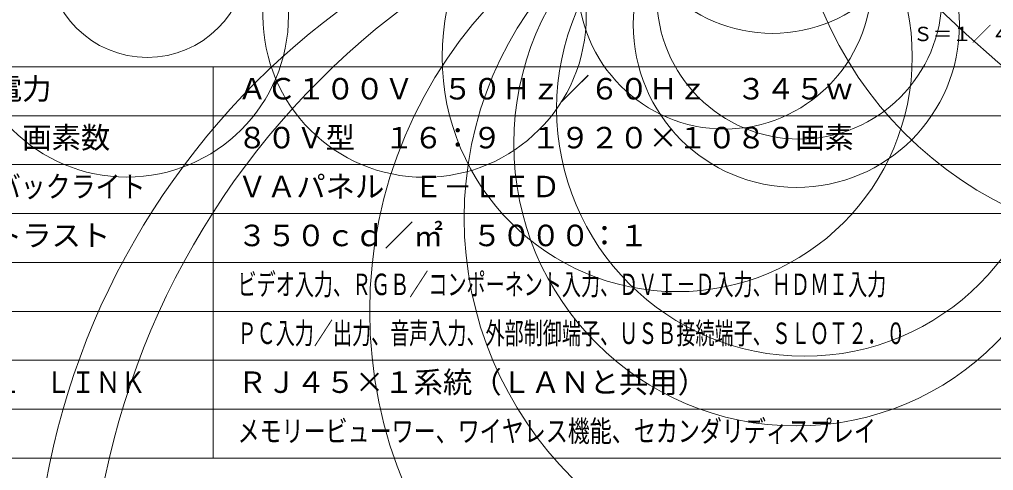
# Model space of a CAD drawing. Units: millimetres, scale not verified. Extents: x -5438 to 5965, y -11394 to 318.
# Drawn here: x -42.3 to 57.3, y -57.8 to -11.7 of the extents above; entities that cross this region are included whole.
import ezdxf
from ezdxf.enums import TextEntityAlignment as Align

# ---------------------------------------------------------------- set-up
doc = ezdxf.new("R2010")
doc.units = ezdxf.units.MM
doc.header["$LTSCALE"] = 0.125
doc.layers.add('0-2_MOJI1', color=7, linetype='Continuous')
doc.layers.add('0-4_TOUROKU', color=7, linetype='Continuous')
doc.layers.add('0-3_WAKU', color=1, linetype='Continuous', lineweight=18)
doc.layers.add('0-6_GAIKEI', color=1, linetype='Continuous', lineweight=18)
doc.styles.add('ＭＳ ゴシック', font='')
doc.styles.get('ＭＳ ゴシック').set_extended_font_data('MS Gothic')

msp = doc.modelspace()

# ---------------------------------------------------------------- linework, layer by layer
at = {"layer": '0-3_WAKU', "color": 4}
for p, q in [((-62.4976, -16.5022), (62.5024, -16.5022)), ((-22.4976, -56.5022), (-22.4976, -16.5022)), ((-62.4976, -56.5022), (62.5024, -56.5022))]:
    msp.add_line(p, q, dxfattribs=at)
at = {"layer": '0-3_WAKU'}
for p, q in [((62.5024, -21.5022), (-62.4976, -21.5022)), ((62.5024, -26.5022), (-62.4976, -26.5022)), ((62.5024, -31.5022), (-62.4976, -31.5022)), ((-62.4976, -36.5022), (62.5024, -36.5022)), ((-62.4976, -41.5022), (62.5024, -41.5022)), ((-62.4976, -46.5022), (62.5024, -46.5022)), ((-62.4976, -51.5022), (62.5024, -51.5022))]:
    msp.add_line(p, q, dxfattribs=at)
at = {"layer": '0-6_GAIKEI'}
for centre, radius in [((175.7035, 137.8349), 180.342), ((175.7035, 120.3349), 180.342), ((75.8037, 4.2795), 39.0328), ((34.6736, 2.3016), 15.3835), ((263.2608, -5692.2622), 5701.2602), ((-31.3024, -11.2666), 16.5132), ((45.3047, -74.764), 80.4825), ((-0.8837, -11.2743), 16.5214), ((40.5916, -31.9737), 37.4334), ((37.4163, -9.3238), 14.5681), ((36.4763, -72.7462), 77.2542), ((-29.2205, -5.3231), 10.2157), ((39.5639, -41.4859), 46.0579), ((37.0925, -24.3574), 28.8615), ((37.1047, -12.1663), 16.6704)]:
    msp.add_circle(centre, radius, dxfattribs=at)
at = {"layer": '0-6_GAIKEI', "color": 7}
for centre, radius in [((24.928, -15.4723), 24.0166), ((29.7713, -7.8642), 14.9977), ((37.9316, -20.7715), 25.3206)]:
    msp.add_circle(centre, radius, dxfattribs=at)

# ---------------------------------------------------------------- texts
at = {"layer": '0-2_MOJI1', "style": 'ＭＳ ゴシック'}
for s, p in [('電源・消費電力', (-59.9976, -20.5022)), ('ＡＣ１００Ｖ\u3000５０Ｈｚ／６０Ｈｚ\u3000３４５ｗ', (-19.9976, -20.5022)), ('画面サイズ・画素数', (-59.9976, -25.5022)), ('８０Ｖ型\u3000１６：９\u3000１９２０×１０８０画素', (-19.9976, -25.5022)), ('ＶＡパネル\u3000Ｅ－ＬＥＤ', (-19.9976, -30.5022)), ('輝度・コントラスト', (-59.9976, -35.5022)), ('３５０ｃｄ／㎡\u3000５０００：１', (-19.9976, -35.5022)), ('ＲＪ４５×１系統（ＬＡＮと共用）', (-19.9976, -50.5022))]:
    msp.add_text(s, height=2.199, dxfattribs=at).set_placement(p, align=Align.BOTTOM_LEFT)
for s, width, p in [('液晶パネル・バックライト', 0.85, (-59.9976, -30.5022)), ('ビデオ入力、ＲＧＢ／コンポーネント入力、ＤＶＩ－Ｄ入力、ＨＤＭＩ入力', 0.65, (-19.9976, -40.5022)), ('ＰＣ入力／出力、音声入力、外部制御端子、ＵＳＢ接続端子、ＳＬＯＴ２．０', 0.65, (-19.9976, -45.5022)), ('ＤＩＧＩＴＡＬ\u3000ＬＩＮＫ', 0.85, (-59.9976, -50.5022)), ('メモリービューワー、ワイヤレス機能、セカンダリディスプレイ', 0.75, (-19.9976, -55.5022))]:
    msp.add_text(s, height=2.199, dxfattribs=dict(at, width=width)).set_placement(p, align=Align.BOTTOM_LEFT)
at = {"layer": '0-4_TOUROKU', "style": 'ＭＳ ゴシック'}
msp.add_text('Ｓ＝１／４０', height=1.466, dxfattribs=at).set_placement((49.0357, -14.3151), align=Align.BOTTOM_LEFT)

doc.saveas('drawing.dxf')
